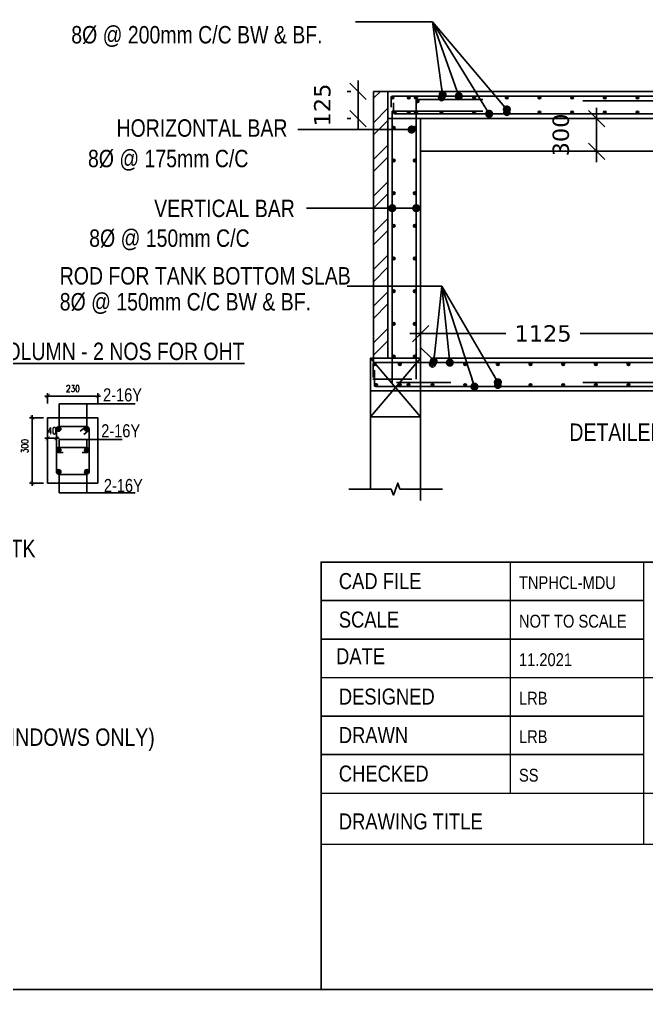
# Model space of a CAD drawing. Header units: millimetres. Extents: x 12977220 to 13113408, y -169657 to -55898.
# Drawn here: x 12992996 to 12998755, y -169657 to -160751 of the extents above; entities that cross this region are included whole.
import ezdxf

# ---------------------------------------------------------------- set-up
doc = ezdxf.new("R2010")
doc.units = ezdxf.units.MM
doc.header["$LTSCALE"] = 3
doc.header["$PDMODE"] = 66
for name, color, linetype in [('C3', 2, 'Continuous'), ('COLUMN-NAME', 83, 'Continuous'), ('DIM', 9, 'Continuous'), ('FOOTING', 60, 'Continuous'), ('MAINROD', 31, 'Continuous'), ('purlin angle', 253, 'Continuous'), ('RCCFRAME', 33, 'Continuous'), ('WALL', 7, 'Continuous')]:
    doc.layers.add(name, color=color, linetype=linetype)
doc.layers.add('sheet', color=7, linetype='Continuous', lineweight=5)
doc.styles.add('aril', font='ARIAL.TTF', dxfattribs={"width": 0.8})
doc.styles.add('Jerry', font='verdana.TTF')
doc.styles.add('ROMANS', font='romans.shx', dxfattribs={"width": 0.8})
doc.styles.add('sheet - sub', font='ARIALN.TTF')
doc.styles.get("Standard").update_dxf_attribs({"font": 'ARIALBD.TTF', "height": 4.5})
doc.dimstyles.new('1NNN', dxfattribs={"dimtxt": 0.5, "dimasz": 0.625, "dimexe": 0.25, "dimexo": 0.25, "dimgap": 0.375, "dimtad": 1, "dimdec": 0, "dimzin": 0, "dimdsep": 46, "dimtxsty": 'ROMANS', "dimblk": 'ARCHTICK', "dimcen": 0.0225, "dimdle": 0.25, "dimclrd": 9, "dimclre": 9, "dimclrt": 4, "dimadec": 0, "dimazin": 0, "dimtfac": 1, "dimtdec": 0, "dimtofl": 0, "dimtmove": 0, "dimatfit": 3, "dimfxl": 1, "dimtvp": 0.25, "dimtolj": 1, "dimtzin": 0, "dimarcsym": 0})
doc.dimstyles.new('Dim 150-1', dxfattribs={"dimtxt": 2.5, "dimasz": 1.25, "dimexe": 1.25, "dimexo": 1.25, "dimtad": 1, "dimdec": 0, "dimdsep": 46, "dimtxsty": 'ROMANS', "dimblk1": 'ARCHTICK', "dimblk2": 'ARCHTICK', "dimsah": 1, "dimcen": 3.125, "dimdle": 1.25, "dimclrd": 9, "dimclre": 9, "dimclrt": 123, "dimadec": 0, "dimazin": 0, "dimtfac": 1, "dimtdec": 0, "dimtmove": 2, "dimatfit": 2, "dimldrblk": 'DOT', "dimfxl": 100, "dimarcsym": 0})
doc.dimstyles.new('ISO-25', dxfattribs={"dimtxt": 2.5, "dimasz": 2.5, "dimexe": 1.25, "dimexo": 0.625, "dimtad": 1, "dimtxsty": 'Standard', "dimcen": 2.5, "dimadec": 0, "dimazin": 0, "dimtfac": 1, "dimtmove": 0, "dimatfit": 3, "dimfxl": 1, "dimarcsym": 0})

# ---------------------------------------------------------------- blocks, each defined once
blk = doc.blocks.new('_Oblique')
at = {"color": 0, "linetype": 'ByBlock', "lineweight": -2}
blk.add_line((-0.5, -0.5), (0.5, 0.5), dxfattribs=at)
blk = doc.blocks.new('*D996')
at = {"layer": 'C3', "color": 8, "lineweight": -2, "ltscale": 0.15, "transparency": 16777216}
for p, q in [((12996679.5, -163593.7), (12996679.5, -163735)), ((12998929.5, -163593.7), (12998929.5, -163735)), ((12996579.5, -163635), (12997463.5, -163635)), ((12999029.5, -163635), (12998145.5, -163635))]:
    blk.add_line(p, q, dxfattribs=at)
at = {"layer": 'Defpoints', "color": 0, "ltscale": 0.15, "transparency": 16777216}
for p in [(12996679.5, -163493.7), (12998929.5, -163493.7), (12996679.5, -163635)]:
    blk.add_point(p, dxfattribs=at)
at = {"layer": 'C3', "color": 8, "lineweight": -2, "ltscale": 0.15, "transparency": 16777216, "xscale": 150, "yscale": 150, "zscale": 150, "rotation": 180}
blk.add_blockref('_Oblique', (12996679.5, -163635), dxfattribs=at)
at = {"layer": 'C3', "color": 8, "lineweight": -2, "ltscale": 0.15, "transparency": 16777216, "xscale": 150, "yscale": 150, "zscale": 150}
blk.add_blockref('_Oblique', (12998929.5, -163635), dxfattribs=at)
at = {"layer": 'C3', "ltscale": 0.15, "transparency": 16777216, "insert": (12997804.5, -163635), "char_height": 150, "attachment_point": 5, "style": 'Jerry'}
blk.add_mtext('1125', dxfattribs=at)
blk = doc.blocks.new('_ARCHTICK')
at = {"color": 0, "linetype": 'ByBlock', "const_width": 0.15}
blk.add_lwpolyline([(-0.5, -0.5), (0.5, 0.5)], dxfattribs=at)
blk = doc.blocks.new('_Dot')
at = {"color": 0, "linetype": 'ByBlock', "lineweight": -2}
blk.add_line((-0.5, 0), (-1, 0), dxfattribs=at)
at = {"color": 0, "linetype": 'ByBlock', "const_width": 0.5}
blk.add_lwpolyline([(-0.25, 0, 1), (0.25, 0, 1)], format="xyb", close=True, dxfattribs=at)
blk = doc.blocks.new('*D1086')
at = {"layer": 'C3', "color": 8, "lineweight": -2, "ltscale": 0.15, "transparency": 16777216}
for p, q in [((12998296.4, -161562.3), (12998296.4, -162062.3)), ((12998296.4, -161662.3), (12998196.4, -161662.3)), ((12998296.4, -161962.3), (12998196.4, -161962.3))]:
    blk.add_line(p, q, dxfattribs=at)
at = {"layer": 'Defpoints', "color": 0, "ltscale": 0.15, "transparency": 16777216}
for p in [(12998351.2, -161662.3), (12998296.4, -161962.3), (12998351.2, -161962.3)]:
    blk.add_point(p, dxfattribs=at)
at = {"layer": 'C3', "color": 8, "lineweight": -2, "ltscale": 0.15, "transparency": 16777216, "xscale": 150, "yscale": 150, "zscale": 150}
for p, rotation in [((12998296.4, -161662.3), 90), ((12998296.4, -161962.3), 270)]:
    blk.add_blockref('_Oblique', p, dxfattribs=dict(at, rotation=rotation))
at = {"layer": 'C3', "ltscale": 0.15, "transparency": 16777216, "insert": (12997968.3, -161812.3), "char_height": 150, "attachment_point": 5, "rotation": 90, "style": 'Jerry'}
blk.add_mtext('300', dxfattribs=at)
blk = doc.blocks.new('*D1009')
at = {"layer": 'Defpoints', "color": 0, "transparency": 16777216}
for p in [(12993255, -164208.8), (12993255, -164302.8), (12993715, -164302.8)]:
    blk.add_point(p, dxfattribs=at)
at = {"layer": 'DIM', "color": 8, "lineweight": -2, "transparency": 16777216}
for p, q in [((12993740, -164208.8), (12993230, -164208.8)), ((12993255, -164277.8), (12993255, -164183.8)), ((12993715, -164277.8), (12993715, -164183.8))]:
    blk.add_line(p, q, dxfattribs=at)
at = {"layer": 'DIM', "color": 8, "lineweight": -2, "transparency": 16777216, "xscale": 37.5, "yscale": 37.5, "zscale": 37.5, "rotation": 180}
blk.add_blockref('_ARCHTICK', (12993255, -164208.8), dxfattribs=at)
at = {"layer": 'DIM', "color": 8, "lineweight": -2, "transparency": 16777216, "xscale": 37.5, "yscale": 37.5, "zscale": 37.5}
blk.add_blockref('_ARCHTICK', (12993715, -164208.8), dxfattribs=at)
at = {"layer": 'DIM', "color": 6, "transparency": 16777216, "insert": (12993487, -164140.1), "char_height": 62.5, "attachment_point": 5, "style": 'ROMANS'}
blk.add_mtext('\\A1;230', dxfattribs=at)
blk = doc.blocks.new('*D1010')
at = {"layer": 'Defpoints', "color": 0, "transparency": 16777216}
for p in [(12993241.1, -164408.2), (12993113.9, -165008.3), (12993241.1, -165008.3)]:
    blk.add_point(p, dxfattribs=at)
at = {"layer": 'DIM', "color": 8, "lineweight": -2, "transparency": 16777216}
for p, q in [((12993113.9, -164383.2), (12993113.9, -165033.3)), ((12993216.1, -164408.2), (12993088.9, -164408.2)), ((12993216.1, -165008.3), (12993088.9, -165008.3))]:
    blk.add_line(p, q, dxfattribs=at)
at = {"layer": 'DIM', "color": 8, "lineweight": -2, "transparency": 16777216, "xscale": 37.5, "yscale": 37.5, "zscale": 37.5}
for p, rotation in [((12993113.9, -164408.2), 90), ((12993113.9, -165008.3), 270)]:
    blk.add_blockref('_ARCHTICK', p, dxfattribs=dict(at, rotation=rotation))
at = {"layer": 'DIM', "color": 6, "transparency": 16777216, "insert": (12993045.2, -164669.1), "char_height": 62.5, "attachment_point": 5, "rotation": 90, "style": 'ROMANS'}
blk.add_mtext('\\A1;300', dxfattribs=at)
blk = doc.blocks.new('*D1011')
at = {"layer": 'Defpoints', "color": 0, "transparency": 16777216}
for p in [(12993255, -164633.5), (12993335, -164595.9), (12993335, -164631.5)]:
    blk.add_point(p, dxfattribs=at)
at = {"layer": 'DIM', "color": 8, "lineweight": -2, "transparency": 16777216}
for p, q in [((12993255, -164608.5), (12993255, -164570.9)), ((12993335, -164606.5), (12993335, -164570.9)), ((12993230, -164595.9), (12993360, -164595.9))]:
    blk.add_line(p, q, dxfattribs=at)
at = {"layer": 'DIM', "color": 8, "lineweight": -2, "transparency": 16777216, "xscale": 37.5, "yscale": 37.5, "zscale": 37.5, "rotation": 180}
blk.add_blockref('_ARCHTICK', (12993255, -164595.9), dxfattribs=at)
at = {"layer": 'DIM', "color": 8, "lineweight": -2, "transparency": 16777216, "xscale": 37.5, "yscale": 37.5, "zscale": 37.5}
blk.add_blockref('_ARCHTICK', (12993335, -164595.9), dxfattribs=at)
at = {"layer": 'DIM', "color": 6, "transparency": 16777216, "insert": (12993295, -164527.2), "char_height": 62.5, "attachment_point": 5, "style": 'ROMANS'}
blk.add_mtext('\\A1;40', dxfattribs=at)
blk = doc.blocks.new('*D1106')
at = {"layer": 'COLUMN-NAME', "color": 8, "linetype": 'ByBlock', "lineweight": -2, "ltscale": 500, "transparency": 16777216}
for p, q in [((12996106.2, -161762.3), (12996106.2, -161312.3)), ((12996039.7, -161412.3), (12996006.2, -161412.3)), ((12996039.7, -161662.3), (12996006.2, -161662.3))]:
    blk.add_line(p, q, dxfattribs=at)
at = {"layer": 'Defpoints', "color": 0, "linetype": 'ByBlock', "ltscale": 500, "transparency": 16777216}
for p in [(12996106.2, -161412.3), (12996679.5, -161412.3, -3965.1), (12996679.5, -161662.3, -3965.1)]:
    blk.add_point(p, dxfattribs=at)
at = {"layer": 'COLUMN-NAME', "color": 8, "linetype": 'ByBlock', "lineweight": -2, "ltscale": 500, "transparency": 16777216, "xscale": 150, "yscale": 150, "zscale": 150}
for p, rotation in [((12996106.2, -161412.3), 90), ((12996106.2, -161662.3), 270)]:
    blk.add_blockref('_Oblique', p, dxfattribs=dict(at, rotation=rotation))
at = {"layer": 'COLUMN-NAME', "linetype": 'ByBlock', "ltscale": 500, "transparency": 16777216, "insert": (12995778.1, -161537.3), "char_height": 150, "attachment_point": 5, "rotation": 90, "style": 'Jerry'}
blk.add_mtext('125', dxfattribs=at)

msp = doc.modelspace()

# ---------------------------------------------------------------- hatches: boundary and pattern name
at = {"layer": 'COLUMN-NAME', "linetype": 'ByBlock', "ltscale": 500}
h = msp.add_hatch(dxfattribs=at)
h.set_pattern_fill('ANSI32', color=3, scale=25)
h.set_pattern_definition([(45, (-10784.44, -18942.54), (-168.3798023, 168.3798023), []), (45, (-10672.19, -18942.54), (-168.3798023, 168.3798023), [])])
h.paths.add_polyline_path([(12996379.5, -161412.4), (12996247.5, -161412.4), (12996247.5, -163862.3), (12996379.5, -163862.3)])
h.paths.add_polyline_path([(13001939.5, -161412.3), (13001779.5, -161412.3), (13001779.5, -163862.3), (13001939.5, -163862.3)])
h = msp.add_hatch(color=3, dxfattribs=at)
edge = h.paths.add_edge_path()
edge.add_arc((12996421.7, -161469), 12.7, 0, 360)
h = msp.add_hatch(color=3, dxfattribs=at)
edge = h.paths.add_edge_path()
edge.add_arc((12996571.7, -161469), 12.7, 0, 360)
h = msp.add_hatch(color=3, dxfattribs=at)
edge = h.paths.add_edge_path()
edge.add_arc((12996637.3, -161469), 12.7, 0, 360)
h = msp.add_hatch(color=3, dxfattribs=at)
edge = h.paths.add_edge_path()
edge.add_arc((12996871.7, -161469), 12.7, 0, 360)
h = msp.add_hatch(color=3, dxfattribs=at)
edge = h.paths.add_edge_path()
edge.add_arc((12996871.7, -161469), 12.7, 0, 360)
h = msp.add_hatch(color=3, dxfattribs=at)
edge = h.paths.add_edge_path()
edge.add_arc((12997171.7, -161469), 12.7, 0, 360)
h = msp.add_hatch(color=3, dxfattribs=at)
edge = h.paths.add_edge_path()
edge.add_arc((12997171.7, -161469), 12.7, 0, 360)
h = msp.add_hatch(color=3, dxfattribs=at)
edge = h.paths.add_edge_path()
edge.add_arc((12997471.7, -161469), 12.7, 0, 360)
h = msp.add_hatch(color=3, dxfattribs=at)
edge = h.paths.add_edge_path()
edge.add_arc((12997771.7, -161469), 12.7, 0, 360)
h = msp.add_hatch(color=3, dxfattribs=at)
edge = h.paths.add_edge_path()
edge.add_arc((12998071.7, -161469), 12.7, 0, 360)
h = msp.add_hatch(color=3, dxfattribs=at)
edge = h.paths.add_edge_path()
edge.add_arc((12998371.7, -161469), 12.7, 0, 360)
h = msp.add_hatch(color=3, dxfattribs=at)
edge = h.paths.add_edge_path()
edge.add_arc((12998671.7, -161469), 12.7, 0, 360)
h = msp.add_hatch(color=3, dxfattribs=at)
edge = h.paths.add_edge_path()
edge.add_arc((12996652.1, -161500.4), 12.7, 0, 360)
h = msp.add_hatch(color=3, dxfattribs=at)
edge = h.paths.add_edge_path()
edge.add_arc((12996652.2, -161501.8), 12.7, 0, 360)
h = msp.add_hatch(color=3, dxfattribs=at)
edge = h.paths.add_edge_path()
edge.add_arc((12996443.9, -161605.6), 12.7, 0, 360)
h = msp.add_hatch(color=3, dxfattribs=at)
edge = h.paths.add_edge_path()
edge.add_arc((12996571.7, -161605.6), 12.7, 0, 360)
h = msp.add_hatch(color=3, dxfattribs=at)
edge = h.paths.add_edge_path()
edge.add_arc((12996571.7, -161605.6), 12.7, 0, 360)
h = msp.add_hatch(color=3, dxfattribs=at)
edge = h.paths.add_edge_path()
edge.add_arc((12996637.3, -161605.6), 12.7, 0, 360)
h = msp.add_hatch(color=3, dxfattribs=at)
edge = h.paths.add_edge_path()
edge.add_arc((12996871.7, -161605.6), 12.7, 0, 360)
h = msp.add_hatch(color=3, dxfattribs=at)
edge = h.paths.add_edge_path()
edge.add_arc((12996871.7, -161605.6), 12.7, 0, 360)
h = msp.add_hatch(color=3, dxfattribs=at)
edge = h.paths.add_edge_path()
edge.add_arc((12997171.7, -161605.6), 12.7, 0, 360)
h = msp.add_hatch(color=3, dxfattribs=at)
edge = h.paths.add_edge_path()
edge.add_arc((12997171.7, -161605.6), 12.7, 0, 360)
h = msp.add_hatch(color=3, dxfattribs=at)
edge = h.paths.add_edge_path()
edge.add_arc((12997471.7, -161605.6), 12.7, 0, 360)
h = msp.add_hatch(color=3, dxfattribs=at)
edge = h.paths.add_edge_path()
edge.add_arc((12997771.7, -161605.6), 12.7, 0, 360)
h = msp.add_hatch(color=3, dxfattribs=at)
edge = h.paths.add_edge_path()
edge.add_arc((12998071.7, -161605.6), 12.7, 0, 360)
h = msp.add_hatch(color=3, dxfattribs=at)
edge = h.paths.add_edge_path()
edge.add_arc((12998371.7, -161605.6), 12.7, 0, 360)
h = msp.add_hatch(color=3, dxfattribs=at)
edge = h.paths.add_edge_path()
edge.add_arc((12998671.7, -161605.6), 12.7, 0, 360)
h = msp.add_hatch(color=3, dxfattribs=at)
edge = h.paths.add_edge_path()
edge.add_arc((12996432.2, -161746.9), 12.7, 0, 360)
h = msp.add_hatch(color=3, dxfattribs=at)
edge = h.paths.add_edge_path()
edge.add_arc((12996626.8, -161746.9), 12.7, 0, 360)
h = msp.add_hatch(color=3, dxfattribs=at)
edge = h.paths.add_edge_path()
edge.add_arc((12996432.2, -162046.9), 12.7, 0, 360)
h = msp.add_hatch(color=3, dxfattribs=at)
edge = h.paths.add_edge_path()
edge.add_arc((12996626.8, -162046.9), 12.7, 0, 360)
h = msp.add_hatch(color=3, dxfattribs=at)
edge = h.paths.add_edge_path()
edge.add_arc((12996432.2, -162346.9), 12.7, 0, 360)
h = msp.add_hatch(color=3, dxfattribs=at)
edge = h.paths.add_edge_path()
edge.add_arc((12996626.8, -162346.9), 12.7, 0, 360)
h = msp.add_hatch(color=3, dxfattribs=at)
edge = h.paths.add_edge_path()
edge.add_arc((12996432.2, -162646.9), 12.7, 0, 360)
h = msp.add_hatch(color=3, dxfattribs=at)
edge = h.paths.add_edge_path()
edge.add_arc((12996432.2, -162646.9), 12.7, 0, 360)
h = msp.add_hatch(color=3, dxfattribs=at)
edge = h.paths.add_edge_path()
edge.add_arc((12996626.8, -162646.9), 12.7, 0, 360)
h = msp.add_hatch(color=3, dxfattribs=at)
edge = h.paths.add_edge_path()
edge.add_arc((12996626.8, -162646.9), 12.7, 0, 360)
h = msp.add_hatch(color=3, dxfattribs=at)
edge = h.paths.add_edge_path()
edge.add_arc((12996432.2, -162946.9), 12.7, 0, 360)
h = msp.add_hatch(color=3, dxfattribs=at)
edge = h.paths.add_edge_path()
edge.add_arc((12996432.2, -162946.9), 12.7, 0, 360)
h = msp.add_hatch(color=3, dxfattribs=at)
edge = h.paths.add_edge_path()
edge.add_arc((12996626.8, -162946.9), 12.7, 0, 360)
h = msp.add_hatch(color=3, dxfattribs=at)
edge = h.paths.add_edge_path()
edge.add_arc((12996626.8, -162946.9), 12.7, 0, 360)
h = msp.add_hatch(color=3, dxfattribs=at)
edge = h.paths.add_edge_path()
edge.add_arc((12996432.2, -163246.9), 12.7, 0, 360)
h = msp.add_hatch(color=3, dxfattribs=at)
edge = h.paths.add_edge_path()
edge.add_arc((12996626.8, -163246.9), 12.7, 0, 360)
h = msp.add_hatch(color=3, dxfattribs=at)
edge = h.paths.add_edge_path()
edge.add_arc((12996432.2, -163546.9), 12.7, 0, 360)
h = msp.add_hatch(color=3, dxfattribs=at)
edge = h.paths.add_edge_path()
edge.add_arc((12996626.8, -163546.9), 12.7, 0, 360)
h = msp.add_hatch(color=3, dxfattribs=at)
edge = h.paths.add_edge_path()
edge.add_arc((12996432.2, -163846.9), 12.7, 0, 360)
h = msp.add_hatch(color=3, dxfattribs=at)
edge = h.paths.add_edge_path()
edge.add_arc((12996626.8, -163846.9), 12.7, 0, 360)
h = msp.add_hatch(color=3, dxfattribs=at)
edge = h.paths.add_edge_path()
edge.add_arc((12996257.1, -163915), 12.7, 0, 360)
h = msp.add_hatch(color=3, dxfattribs=at)
edge = h.paths.add_edge_path()
edge.add_arc((12996489.3, -163915), 12.7, 0, 360)
h = msp.add_hatch(color=3, dxfattribs=at)
edge = h.paths.add_edge_path()
edge.add_arc((12996789.3, -163915), 12.7, 0, 360)
h = msp.add_hatch(color=3, dxfattribs=at)
edge = h.paths.add_edge_path()
edge.add_arc((12997089.3, -163915), 12.7, 0, 360)
h = msp.add_hatch(color=3, dxfattribs=at)
edge = h.paths.add_edge_path()
edge.add_arc((12997389.3, -163915), 12.7, 0, 360)
h = msp.add_hatch(color=3, dxfattribs=at)
edge = h.paths.add_edge_path()
edge.add_arc((12997689.3, -163915), 12.7, 0, 360)
h = msp.add_hatch(color=3, dxfattribs=at)
edge = h.paths.add_edge_path()
edge.add_arc((12997989.3, -163915), 12.7, 0, 360)
h = msp.add_hatch(color=3, dxfattribs=at)
edge = h.paths.add_edge_path()
edge.add_arc((12998289.3, -163915), 12.7, 0, 360)
h = msp.add_hatch(color=3, dxfattribs=at)
edge = h.paths.add_edge_path()
edge.add_arc((12998589.3, -163915), 12.7, 0, 360)
h = msp.add_hatch(color=3, dxfattribs=at)
edge = h.paths.add_edge_path()
edge.add_arc((12996269.7, -164109.6), 12.7, 0, 360)
h = msp.add_hatch(color=3, dxfattribs=at)
edge = h.paths.add_edge_path()
edge.add_arc((12996272.8, -164109.6), 12.7, 0, 360)
h = msp.add_hatch(color=3, dxfattribs=at)
edge = h.paths.add_edge_path()
edge.add_arc((12996489.3, -164109.6), 12.7, 0, 360)
h = msp.add_hatch(color=3, dxfattribs=at)
edge = h.paths.add_edge_path()
edge.add_arc((12996569.7, -164109.6), 12.7, 0, 360)
h = msp.add_hatch(color=3, dxfattribs=at)
edge = h.paths.add_edge_path()
edge.add_arc((12996789.3, -164109.6), 12.7, 0, 360)
h = msp.add_hatch(color=3, dxfattribs=at)
edge = h.paths.add_edge_path()
edge.add_arc((12997089.3, -164109.6), 12.7, 0, 360)
h = msp.add_hatch(color=3, dxfattribs=at)
edge = h.paths.add_edge_path()
edge.add_arc((12997389.3, -164109.6), 12.7, 0, 360)
h = msp.add_hatch(color=3, dxfattribs=at)
edge = h.paths.add_edge_path()
edge.add_arc((12997689.3, -164109.6), 12.7, 0, 360)
h = msp.add_hatch(color=3, dxfattribs=at)
edge = h.paths.add_edge_path()
edge.add_arc((12997989.3, -164109.6), 12.7, 0, 360)
h = msp.add_hatch(color=3, dxfattribs=at)
edge = h.paths.add_edge_path()
edge.add_arc((12998289.3, -164109.6), 12.7, 0, 360)
h = msp.add_hatch(color=3, dxfattribs=at)
edge = h.paths.add_edge_path()
edge.add_arc((12998589.3, -164109.6), 12.7, 0, 360)
at = {"layer": 'FOOTING', "linetype": 'Continuous'}
for points in [[(12993334.9, -164511.4, 1), (12993376.5, -164511.4, 1)], [(12993635.1, -164511.4, -1), (12993593.5, -164511.4, -1)], [(12993334.9, -164703.9, 1), (12993376.5, -164703.9, 1)], [(12993635.1, -164703.9, -1), (12993593.5, -164703.9, -1)], [(12993334.9, -164905, -1), (12993376.5, -164905, -1)], [(12993635.1, -164905, 1), (12993593.5, -164905, 1)]]:
    msp.add_hatch(color=9, dxfattribs=at).paths.add_polyline_path(points)

# ---------------------------------------------------------------- linework, layer by layer
at = {"layer": 'COLUMN-NAME', "color": 3, "linetype": 'ByBlock', "ltscale": 500}
for p, q in [((12996247.5, -163905.8), (12996247.5, -161412.4)), ((12996247.5, -161412.4), (12996379.5, -161412.4)), ((12996379.5, -161662.3), (12996379.5, -161412.3)), ((12996425.8, -161456.3), (13001738, -161456.3)), ((12996409, -161468.3), (12996409, -161557.4)), ((12996431, -161606.3), (12996431, -161517.2)), ((12997251.7, -161487.7), (12996639.5, -161487.7)), ((12996639.5, -161487.7), (12996639.5, -164052.8)), ((12997251.7, -161592.9), (12996419.5, -161592.9)), ((12996419.5, -161592.9), (12996419.5, -164083.4)), ((12996443, -161618.3), (13001716.1, -161618.3)), ((12996379.5, -163862.3), (12996379.5, -161662.3)), ((12996679.5, -161662.3), (12996679.5, -163762.3)), ((12996679.5, -161962.3), (12998929.5, -161962.3)), ((12996779.5, -163862.3), (12996679.5, -163762.3)), ((12996679.5, -163762.3), (12996679.5, -165168.9)), ((12996219.5, -163862.3), (12996679.5, -164400.7)), ((12996679.5, -163862.3), (12996219.5, -164400.7)), ((12996243.9, -163914.3), (12996243.9, -164039.4)), ((12996255.9, -163902.3), (13001903.1, -163902.3)), ((12996256.3, -164110.3), (12996256.3, -163970.8)), ((12996268.3, -164122.3), (13001890.8, -164122.3)), ((12996219.5, -164162.3), (13001939.5, -164162.3)), ((12996219.5, -164162.3), (12996219.5, -165062.3))]:
    msp.add_line(p, q, dxfattribs=at)
for points in [[(13003701.5, -169657.1), (12979858.7, -169657.1), (12979858.7, -153114.5), (13003701.5, -153114.5)], [(12996247.5, -161412.4), (12996379.5, -161412.4), (12996379.5, -163862.3), (12996247.5, -163862.3)], [(12996379.5, -161662.3), (13001779.5, -161662.3), (13001779.5, -161412.3), (12996379.5, -161412.3)], [(12996219.5, -163862.3), (12996679.5, -163862.3), (12996679.5, -164400.7), (12996219.5, -164400.7)]]:
    msp.add_lwpolyline(points, close=True, dxfattribs=at)
for points in [[(12998969.5, -161500.3), (12998169.5, -161500.3)], [(13001779.5, -163862.3), (13001939.5, -163862.3), (13001939.5, -164162.3), (12996219.5, -164162.3), (12996219.5, -163862.3), (12996379.5, -163862.3)], [(12996779.5, -163862.3), (12998829.5, -163862.3)], [(12996599.5, -164052.8), (12996242.5, -164052.8)], [(12996958, -164083.4), (12996459.5, -164083.4)], [(12998969.5, -164083.4), (12998169.5, -164083.4)], [(12996019.5, -165062.3), (12996409.5, -165062.3), (12996429.5, -165117.2), (12996469.5, -165007.3), (12996489.5, -165062.3), (12996879.5, -165062.3)]]:
    msp.add_lwpolyline(points, dxfattribs=at)
for centre, radius in [((12996421.7, -161469), 12.7), ((12996571.7, -161469), 12.7), ((12996637.3, -161469), 12.7), ((12996871.7, -161469), 27.5), ((12996871.7, -161469), 12.7), ((12996871.7, -161469), 12.7), ((12997171.7, -161469), 12.7), ((12997171.7, -161469), 12.7), ((12997471.7, -161469), 12.7), ((12997771.7, -161469), 12.7), ((12998071.7, -161469), 12.7), ((12998371.7, -161469), 12.7), ((12998671.7, -161469), 12.7), ((12996652.1, -161500.4), 12.7), ((12996652.2, -161501.8), 12.7), ((12996443.9, -161605.6), 12.7), ((12996571.7, -161605.6), 12.7), ((12996571.7, -161605.6), 12.7), ((12996637.3, -161605.6), 12.7), ((12996871.7, -161605.6), 12.7), ((12996871.7, -161605.6), 12.7), ((12997171.7, -161605.6), 12.7), ((12997171.7, -161605.6), 12.7), ((12997471.7, -161605.6), 27.5), ((12997471.7, -161605.6), 12.7), ((12997771.7, -161605.6), 12.7), ((12998071.7, -161605.6), 12.7), ((12998371.7, -161605.6), 12.7), ((12998671.7, -161605.6), 12.7), ((12996432.2, -161746.9), 12.7), ((12996626.8, -161746.9), 12.7), ((12996432.2, -162046.9), 12.7), ((12996626.8, -162046.9), 12.7), ((12996432.2, -162346.9), 12.7), ((12996626.8, -162346.9), 12.7), ((12996432.2, -162646.9), 12.7), ((12996432.2, -162646.9), 12.7), ((12996626.8, -162646.9), 12.7), ((12996626.8, -162646.9), 12.7), ((12996432.2, -162946.9), 12.7), ((12996432.2, -162946.9), 12.7), ((12996626.8, -162946.9), 12.7), ((12996626.8, -162946.9), 12.7), ((12996432.2, -163246.9), 12.7), ((12996626.8, -163246.9), 12.7), ((12996432.2, -163546.9), 12.7), ((12996626.8, -163546.9), 12.7), ((12996432.2, -163846.9), 12.7), ((12996626.8, -163846.9), 12.7), ((12996257.1, -163915), 12.7), ((12996489.3, -163915), 12.7), ((12996789.3, -163915), 27.5), ((12996789.3, -163915), 12.7), ((12997089.3, -163915), 12.7), ((12997389.3, -163915), 12.7), ((12997689.3, -163915), 12.7), ((12997989.3, -163915), 12.7), ((12998289.3, -163915), 12.7), ((12998589.3, -163915), 12.7), ((12996269.7, -164109.6), 12.7), ((12996272.8, -164109.6), 12.7), ((12996489.3, -164109.6), 12.7), ((12996569.7, -164109.6), 12.7), ((12996789.3, -164109.6), 12.7), ((12997089.3, -164109.6), 12.7), ((12997389.3, -164109.6), 27.5), ((12997389.3, -164109.6), 12.7), ((12997689.3, -164109.6), 12.7), ((12997989.3, -164109.6), 12.7), ((12998289.3, -164109.6), 12.7), ((12998589.3, -164109.6), 12.7)]:
    msp.add_circle(centre, radius, dxfattribs=at)
for centre, start, end in [((12996421, -161468.3), 90, 180), ((12996443, -161606.3), 180, 270), ((12996255.9, -163914.3), 90, 180), ((12996268.3, -164110.3), 180, 270)]:
    msp.add_arc(centre, 12, start, end, dxfattribs=at)
at = {"layer": 'DIM'}
msp.add_line((12995765.7, -165732.4), (13003701.5, -165732.4), dxfattribs=at)
at = {"layer": 'DIM', "color": 6, "ltscale": 400}
msp.add_lwpolyline([(13003701.5, -169657.1), (12995765.7, -169657.1), (12995765.7, -165732.4), (13003701.5, -165732.4)], close=True, dxfattribs=at)
at = {"layer": 'MAINROD', "color": 2}
for p, q in [((12993601.9, -164494.7, 3965.1), (12993553.5, -164530.2, 3965.1)), ((12993628.5, -164526.7, 3965.1), (12993587.5, -164562.6, 3965.1)), ((12993358.6, -164680.5, 3965.1), (12993611.5, -164680.5, 3965.1)), ((12993358.6, -164727.9, 3965.1), (12993398.3, -164727.9, 3965.1)), ((12993611.5, -164727.9, 3965.1), (12993571.8, -164727.9, 3965.1))]:
    msp.add_line(p, q, dxfattribs=at)
at = {"layer": 'MAINROD', "color": 2, "elevation": 3965.1}
msp.add_lwpolyline([(12993635, -164903.3), (12993635, -164513.2, 0.414214), (12993610, -164488.2), (12993360, -164488.2, 0.414214), (12993335, -164513.2), (12993335, -164903.3, 0.414214), (12993360, -164928.3), (12993610, -164928.3, 0.414214)], format="xyb", close=True, dxfattribs=at)
at = {"layer": 'MAINROD', "color": 2}
for centre in [(12993355.7, -164511.4, 3965.1), (12993614.3, -164511.4, 3965.1), (12993355.7, -164703.9, 3965.1), (12993614.3, -164703.9, 3965.1), (12993355.7, -164905, 3965.1), (12993614.3, -164905, 3965.1)]:
    msp.add_circle(centre, 20.8, dxfattribs=at)
for centre, start, end in [((12993358.6, -164704.2, 3965.1), 90, 270), ((12993611.5, -164704.2, 3965.1), 270, 90)]:
    msp.add_arc(centre, 23.7, start, end, dxfattribs=at)
at = {"layer": 'purlin angle', "color": 3}
msp.add_line((12996750.9, -169657.1), (13003701.5, -169657.1), dxfattribs=at)
at = {"layer": 'RCCFRAME', "color": 1, "linetype": 'Continuous', "ltscale": 0.02, "elevation": 3965.1}
msp.add_lwpolyline([(12993715, -165008.3), (12993715, -164408.2), (12993255, -164408.2), (12993255, -165008.3)], close=True, dxfattribs=at)
at = {"layer": 'sheet', "color": 3}
for p, q in [((12997506.8, -167852.9), (12997506.8, -165732.4)), ((12998731, -168323.6), (12998731, -165732.4)), ((12995765.7, -166792.6), (13003701.5, -166792.6)), ((12995765.7, -167852.9), (13003701.5, -167852.9)), ((12995765.7, -168323.6), (13003701.5, -168323.6))]:
    msp.add_line(p, q, dxfattribs=at)
at = {"layer": 'WALL', "color": 35, "ltscale": 400}
for p, q in [((12995765.7, -166085.8), (12998731, -166085.8)), ((12995765.7, -166439.2), (12998731, -166439.2)), ((12995765.7, -167146), (12998731, -167146)), ((12995765.7, -167499.4), (12998731, -167499.4))]:
    msp.add_line(p, q, dxfattribs=at)

# ---------------------------------------------------------------- texts
at = {"layer": 'COLUMN-NAME', "color": 6, "linetype": 'ByBlock', "ltscale": 500, "style": 'aril', "width": 0.8}
for s, height, p in [('8%%C @ 200mm C/C BW & BF.', 160, (12993472, -160972.2)), ('HORIZONTAL BAR', 160, (12993887.5, -161828.5)), ('8%%C @ 175mm C/C', 160, (12993625.4, -162108.5)), ('VERTICAL BAR', 160, (12994233.2, -162565.9)), ('8%%C @ 150mm C/C', 160, (12993636.7, -162839.2)), ('ROD FOR TANK BOTTOM SLAB', 160, (12993366.1, -163185.1)), ('8%%C @ 150mm C/C BW & BF.', 160, (12993366.1, -163423.3)), ('%%UFLOATING COLUMN - 2 NOS FOR OHT', 160, (12991795, -163878.2, 3965.1)), ('2-16Y', 120, (12993764, -164257.8, 3965.1)), ('2-16Y', 120, (12993747, -164587.6, 3965.1)), ('DETAILED SECTION', 160, (12998046, -164620.7)), ('2-16Y', 120, (12993771.1, -165089.8, 3965.1)), ('BW CM 1:6 230 TK ', 160, (12991603.1, -165688.2))]:
    msp.add_text(s, height=height, dxfattribs=at).set_placement(p)
at = {"layer": 'COLUMN-NAME', "color": 6, "linetype": 'ByBlock', "ltscale": 500, "insert": (12991139.4, -167230.6), "char_height": 160, "attachment_point": 4, "style": 'aril'}
msp.add_mtext('4-8 # +\\P(2-10#FOR DOOR&WINDOWS ONLY)', dxfattribs=at)
at = {"layer": 'sheet', "color": 3, "style": 'sheet - sub'}
for s, height, p in [('CAD FILE', 147.26, (12995928.9, -165980.7)), ('TNPHCL-MDU', 117.61, (12997583.1, -165980.7)), ('SCALE', 147.26, (12995928.9, -166334.1)), ('NOT TO SCALE', 117.612, (12997583.1, -166334.1)), ('DATE', 147.26, (12995903.6, -166670.3, -4377.8)), ('11.2021', 117.61, (12997583.1, -166687.5)), ('DESIGNED', 147.26, (12995928.9, -167040.9)), ('LRB', 117.61, (12997583.1, -167040.9)), ('DRAWN', 147.26, (12995928.9, -167394.4)), ('LRB', 117.61, (12997583.1, -167394.4)), ('CHECKED', 147.26, (12995928.9, -167747.8)), ('SS', 117.61, (12997583.1, -167747.8)), ('DRAWING TITLE', 147.257, (12995928.9, -168187.4))]:
    msp.add_text(s, height=height, dxfattribs=at).set_placement(p)

# ---------------------------------------------------------------- dimensions: what is measured, and where the dimension line sits
at = {"layer": 'C3', "color": 3, "ltscale": 0.15}
dim = msp.add_linear_dim(base=(12998296.4, -161962.3), p1=(12998351.2, -161662.3), p2=(12998351.2, -161962.3), angle=90, dimstyle='ISO-25', override={"dimscale": 100, "dimtxt": 1.5, "dimasz": 1.5, "dimexe": 1, "dimexo": 1, "dimgap": 1, "dimtad": 0, "dimdec": 0, "dimtxsty": 'Jerry', "dimblk": 'Oblique', "dimdle": 1, "dimclrd": 8, "dimclre": 8, "dimclrt": 256, "dimtdec": 0, "dimtmove": 2, "dimfxlon": 1}, dxfattribs=at)
dim.commit()
dim.dimension.update_dxf_attribs({"geometry": '*D1086', "text_midpoint": (12997968.3, -161812.3)})
dim = msp.add_linear_dim(base=(12996679.5, -163635), p1=(12998929.5, -163493.7), p2=(12996679.5, -163493.7), angle=180, text='1125', dimstyle='ISO-25', override={"dimscale": 100, "dimtxt": 1.5, "dimasz": 1.5, "dimexe": 1, "dimexo": 1, "dimgap": 1, "dimtad": 0, "dimdec": 0, "dimtxsty": 'Jerry', "dimblk": 'Oblique', "dimdle": 1, "dimclrd": 8, "dimclre": 8, "dimclrt": 256, "dimtdec": 0, "dimtmove": 2, "dimfxlon": 1}, dxfattribs=at)
dim.commit()
dim.dimension.update_dxf_attribs({"geometry": '*D996', "text_midpoint": (12997804.5, -163635)})
at = {"layer": 'COLUMN-NAME', "color": 6, "linetype": 'ByBlock', "ltscale": 500}
dim = msp.add_linear_dim(base=(12996106.2, -161412.3, 3965.1), p1=(12996679.5, -161662.3), p2=(12996679.5, -161412.3), angle=90, text='125', dimstyle='ISO-25', override={"dimscale": 100, "dimtxt": 1.5, "dimasz": 1.5, "dimexe": 1, "dimexo": 1, "dimgap": 1, "dimtad": 0, "dimdec": 0, "dimtxsty": 'Jerry', "dimblk": 'Oblique', "dimdle": 1, "dimclrd": 8, "dimclre": 8, "dimclrt": 256, "dimtdec": 0, "dimtmove": 2, "dimfxlon": 1}, dxfattribs=at)
dim.commit()
dim.dimension.update_dxf_attribs({"geometry": '*D1106', "text_midpoint": (12995778.1, -161537.3, 3965.1)})
at = {"layer": 'DIM', "color": 8}
for base, p1, p2, angle, picture, middle in [((12993255, -164208.8, 3965.1), (12993715, -164302.8, 3965.1), (12993255, -164302.8, 3965.1), 180, '*D1009', (12993487, -164208.8, 3965.1)), ((12993113.9, -165008.3, 3965.1), (12993241.1, -164408.2, 3965.1), (12993241.1, -165008.3, 3965.1), 270, '*D1010', (12993113.9, -164669.1, 3965.1))]:
    dim = msp.add_linear_dim(base=base, p1=p1, p2=p2, angle=angle, dimstyle='1NNN', override={"dimscale": 25, "dimtxt": 2.5, "dimasz": 1.5, "dimexe": 1, "dimexo": 1, "dimgap": 1.5, "dimlfac": 0.5, "dimcen": 0.09, "dimdle": 1, "dimclrd": 8, "dimclre": 8, "dimclrt": 6, "dimtvp": 1}, dxfattribs=at)
    dim.commit()
    dim.dimension.update_dxf_attribs({"geometry": picture, "text_midpoint": middle, "dimtype": 160})
dim = msp.add_linear_dim(base=(12993335, -164595.9, 3965.1), p1=(12993255, -164633.5, 3965.1), p2=(12993335, -164631.5, 3965.1), dimstyle='1NNN', override={"dimscale": 25, "dimtxt": 2.5, "dimasz": 1.5, "dimexe": 1, "dimexo": 1, "dimgap": 1.5, "dimlfac": 0.5, "dimcen": 0.09, "dimdle": 1, "dimclrd": 8, "dimclre": 8, "dimclrt": 6, "dimtvp": 1}, dxfattribs=at)
dim.commit()
dim.dimension.update_dxf_attribs({"geometry": '*D1011', "text_midpoint": (12993295, -164595.9, 3965.1), "dimtype": 160})

# ---------------------------------------------------------------- leaders
at = {"layer": 'COLUMN-NAME', "color": 3, "linetype": 'ByBlock', "ltscale": 500}
for points in [[(12996882.3, -161443.6), (12996790.4, -160774.7), (12996082.1, -160774.7)], [(12997471.7, -161578.1), (12996790.4, -160774.7)], [(12997309.4, -161618.3), (12996790.4, -160774.7)], [(12997030.6, -161456.3), (12996790.4, -160774.7)], [(12996596.8, -161762.5), (12995551.6, -161762.5)], [(12996419.6, -162484.3), (12995630.7, -162484.3)], [(12996639.6, -162484.3), (12995850.7, -162484.3)], [(12996799.9, -163889.6), (12996873.6, -163201.6), (12996005.9, -163201.6)], [(12997389.3, -164082.1), (12996873.6, -163201.6)], [(12997174.4, -164122.3), (12996873.6, -163201.6)], [(12996948.2, -163902.3), (12996873.6, -163201.6)]]:
    msp.add_leader(points, dimstyle='Dim 150-1', override={"dimscale": 75, "dimtxt": 2, "dimasz": 1, "dimexe": 1, "dimexo": 1, "dimgap": 0.5, "dimcen": 2.5, "dimdle": 1, "dimclrt": 6, "dimfxl": 6, "dimfxlon": 1}, dxfattribs=at)
at = {"layer": 'DIM', "color": 8}
for points in [[(12993360, -164497.4, 3965.1), (12993360, -164279, 3965.1), (12994059.4, -164279, 3965.1)], [(12993613.9, -164496.2, 3965.1), (12993613.9, -164279, 3965.1)], [(12993360, -164689.9, 3965.1), (12993360, -164608.8, 3965.1), (12993938.3, -164608.8, 3965.1)], [(12993613.9, -164688.7, 3965.1), (12993613.9, -164608.8, 3965.1)], [(12993360, -164920.9, 3965.1), (12993360, -165095.9, 3965.1), (12994059.4, -165095.9, 3965.1)], [(12993613.9, -164921.5, 3965.1), (12993613.9, -165095.9, 3965.1)]]:
    msp.add_leader(points, dimstyle='1NNN', override={"dimscale": 25, "dimtxt": 2.5, "dimasz": 1.5, "dimexe": 1, "dimexo": 1, "dimgap": 1.5, "dimlfac": 0.5, "dimcen": 0.09, "dimdle": 1, "dimclrd": 8, "dimclre": 8, "dimclrt": 6, "dimtvp": 1}, dxfattribs=at)

doc.saveas('drawing.dxf')
